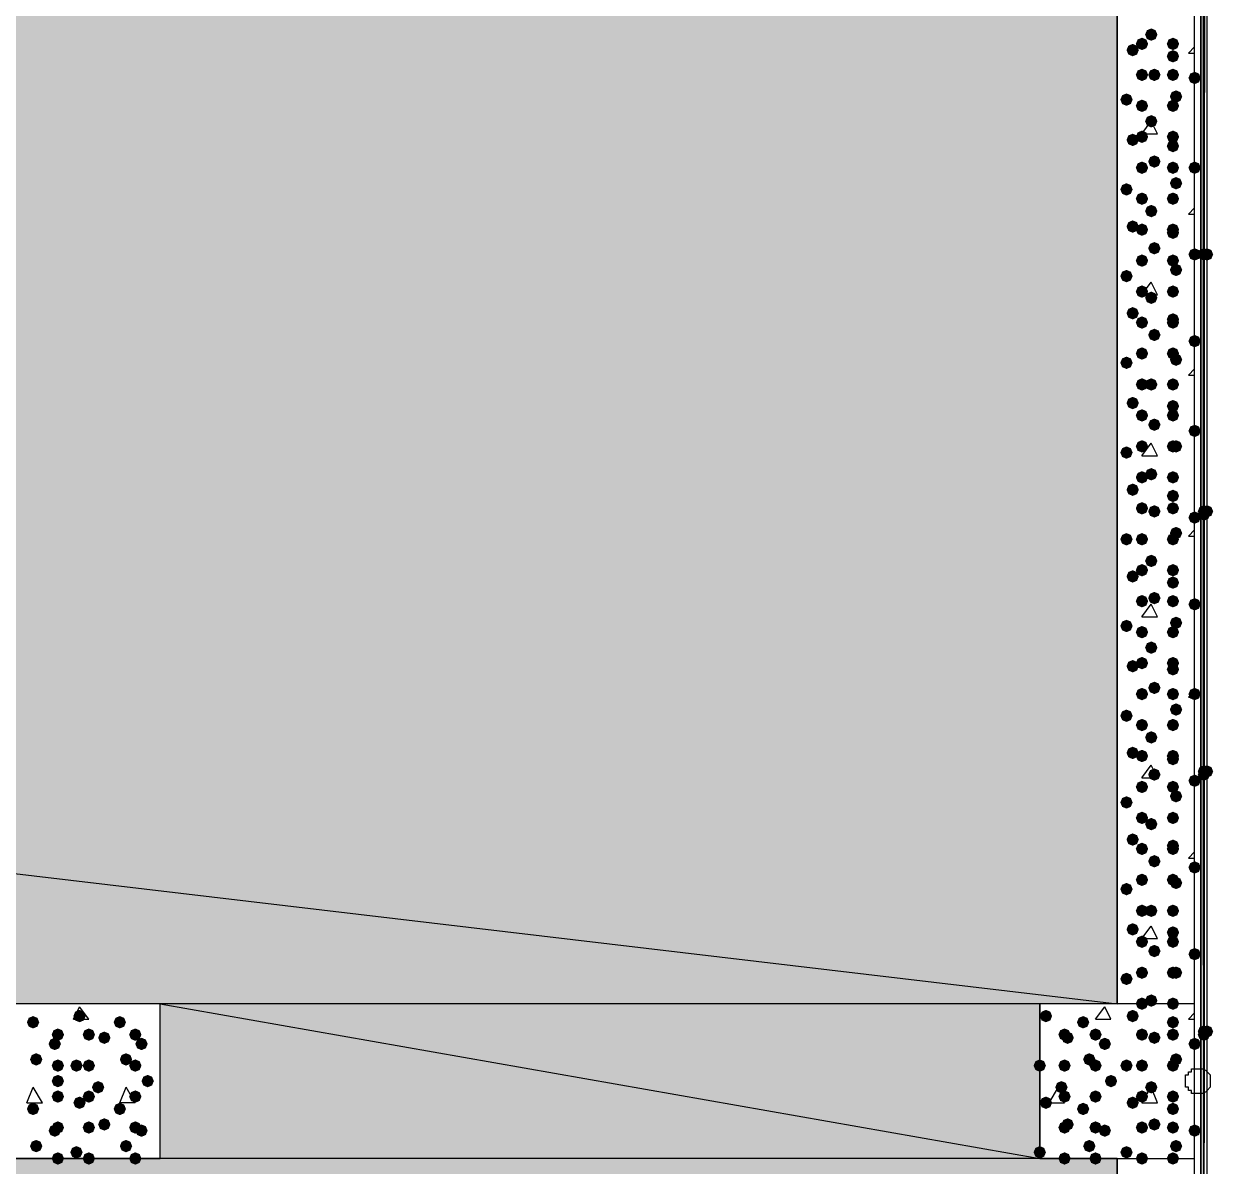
# Model space of a CAD drawing. Header units: millimetres. Extents: x 0 to 420, y 0 to 297.
# Drawn here: x 370.88 to 387.14, y 105.64 to 121.26 of the extents above; entities that cross this region are included whole.
import ezdxf

# ---------------------------------------------------------------- set-up
doc = ezdxf.new("R2010")
doc.units = ezdxf.units.MM
doc.layers.get('0').update_dxf_attribs({"linetype": 'CONTINUOUS'})

msp = doc.modelspace()

# ---------------------------------------------------------------- hatches: boundary and pattern name
at = {"true_color": 0x000007}
h = msp.add_hatch(color=0, dxfattribs=at)
h.paths.add_polyline_path([(387.011333, 228.049667), (386.969, 228.049667), (387.011333, 84.455)], flags=0)
h.paths.add_polyline_path([(386.969, 228.049667), (387.011333, 84.455), (386.969, 84.455)], flags=0)
at = {"true_color": 0x000008}
h = msp.add_hatch(color=0, dxfattribs=at)
h.paths.add_polyline_path([(385.826, 126.915333), (224.409, 126.915333), (385.826, 107.865333)], flags=0)
h.paths.add_polyline_path([(224.409, 126.915333), (385.826, 107.865333), (224.409, 107.865333)], flags=0)
for points in [[(386.376333, 121.115667), (386.351462, 121.055871), (386.291667, 121.031), (386.231871, 121.055871), (386.207, 121.115667), (386.231871, 121.175462), (386.291667, 121.200333), (386.351462, 121.175463)], [(386.122333, 120.904), (386.097462, 120.844204), (386.037667, 120.819333), (385.977871, 120.844204), (385.953, 120.904), (385.977871, 120.963796), (386.037667, 120.988667), (386.097462, 120.963796)], [(386.249333, 120.988667), (386.224462, 120.928871), (386.164667, 120.904), (386.104871, 120.928871), (386.08, 120.988667), (386.104871, 121.048462), (386.164667, 121.073333), (386.224462, 121.048463)], [(386.672667, 120.988667), (386.647796, 120.928871), (386.588, 120.904), (386.528204, 120.928871), (386.503333, 120.988667), (386.528204, 121.048462), (386.588, 121.073333), (386.647796, 121.048463)], [(386.672667, 120.819333), (386.647796, 120.759537), (386.588, 120.734667), (386.528204, 120.759537), (386.503333, 120.819333), (386.528204, 120.879129), (386.588, 120.904), (386.647796, 120.879129)], [(386.249333, 120.565333), (386.224462, 120.505538), (386.164667, 120.480667), (386.104871, 120.505538), (386.08, 120.565333), (386.104871, 120.625129), (386.164667, 120.65), (386.224462, 120.625129)], [(386.418667, 120.565333), (386.393796, 120.505538), (386.334, 120.480667), (386.274204, 120.505538), (386.249333, 120.565333), (386.274204, 120.625129), (386.334, 120.65), (386.393796, 120.625129)], [(386.672667, 120.565333), (386.647796, 120.505538), (386.588, 120.480667), (386.528204, 120.505538), (386.503333, 120.565333), (386.528204, 120.625129), (386.588, 120.65), (386.647796, 120.625129)], [(386.969, 120.523), (386.944129, 120.463204), (386.884333, 120.438333), (386.824537, 120.463204), (386.799667, 120.523), (386.824537, 120.582796), (386.884333, 120.607667), (386.944129, 120.582796)], [(386.037667, 120.226667), (386.012796, 120.166871), (385.953, 120.142), (385.893204, 120.166871), (385.868333, 120.226667), (385.893204, 120.286462), (385.953, 120.311333), (386.012796, 120.286463)], [(386.715, 120.269), (386.690129, 120.209204), (386.630333, 120.184333), (386.570538, 120.209204), (386.545667, 120.269), (386.570537, 120.328796), (386.630333, 120.353667), (386.690129, 120.328796)], [(386.249333, 120.142), (386.224462, 120.082204), (386.164667, 120.057333), (386.104871, 120.082204), (386.08, 120.142), (386.104871, 120.201796), (386.164667, 120.226667), (386.224462, 120.201796)], [(386.672667, 120.142), (386.647796, 120.082204), (386.588, 120.057333), (386.528204, 120.082204), (386.503333, 120.142), (386.528204, 120.201796), (386.588, 120.226667), (386.647796, 120.201796)], [(386.376333, 119.930333), (386.351462, 119.870538), (386.291667, 119.845667), (386.231871, 119.870538), (386.207, 119.930333), (386.231871, 119.990129), (386.291667, 120.015), (386.351462, 119.990129)], [(386.122333, 119.676333), (386.097462, 119.616537), (386.037667, 119.591667), (385.977871, 119.616537), (385.953, 119.676333), (385.977871, 119.736129), (386.037667, 119.761), (386.097462, 119.736129)], [(386.249333, 119.718667), (386.224462, 119.658871), (386.164667, 119.634), (386.104871, 119.658871), (386.08, 119.718667), (386.104871, 119.778462), (386.164667, 119.803333), (386.224462, 119.778463)], [(386.672667, 119.718667), (386.647796, 119.658871), (386.588, 119.634), (386.528204, 119.658871), (386.503333, 119.718667), (386.528204, 119.778462), (386.588, 119.803333), (386.647796, 119.778463)], [(386.672667, 119.591667), (386.647796, 119.531871), (386.588, 119.507), (386.528204, 119.531871), (386.503333, 119.591667), (386.528204, 119.651462), (386.588, 119.676333), (386.647796, 119.651463)], [(386.249333, 119.295333), (386.224462, 119.235538), (386.164667, 119.210667), (386.104871, 119.235538), (386.08, 119.295333), (386.104871, 119.355129), (386.164667, 119.38), (386.224462, 119.355129)], [(386.418667, 119.38), (386.393796, 119.320204), (386.334, 119.295333), (386.274204, 119.320204), (386.249333, 119.38), (386.274204, 119.439796), (386.334, 119.464667), (386.393796, 119.439796)], [(386.672667, 119.295333), (386.647796, 119.235538), (386.588, 119.210667), (386.528204, 119.235538), (386.503333, 119.295333), (386.528204, 119.355129), (386.588, 119.38), (386.647796, 119.355129)], [(386.969, 119.295333), (386.944129, 119.235538), (386.884333, 119.210667), (386.824537, 119.235538), (386.799667, 119.295333), (386.824537, 119.355129), (386.884333, 119.38), (386.944129, 119.355129)], [(386.715, 119.083667), (386.690129, 119.023871), (386.630333, 118.999), (386.570538, 119.023871), (386.545667, 119.083667), (386.570537, 119.143462), (386.630333, 119.168333), (386.690129, 119.143463)], [(386.037667, 118.999), (386.012796, 118.939204), (385.953, 118.914333), (385.893204, 118.939204), (385.868333, 118.999), (385.893204, 119.058796), (385.953, 119.083667), (386.012796, 119.058796)], [(386.249333, 118.872), (386.224462, 118.812204), (386.164667, 118.787333), (386.104871, 118.812204), (386.08, 118.872), (386.104871, 118.931796), (386.164667, 118.956667), (386.224462, 118.931796)], [(386.672667, 118.872), (386.647796, 118.812204), (386.588, 118.787333), (386.528204, 118.812204), (386.503333, 118.872), (386.528204, 118.931796), (386.588, 118.956667), (386.647796, 118.931796)], [(386.376333, 118.702667), (386.351462, 118.642871), (386.291667, 118.618), (386.231871, 118.642871), (386.207, 118.702667), (386.231871, 118.762462), (386.291667, 118.787333), (386.351462, 118.762463)], [(386.122333, 118.491), (386.097462, 118.431204), (386.037667, 118.406333), (385.977871, 118.431204), (385.953, 118.491), (385.977871, 118.550796), (386.037667, 118.575667), (386.097462, 118.550796)], [(386.249333, 118.448667), (386.224462, 118.388871), (386.164667, 118.364), (386.104871, 118.388871), (386.08, 118.448667), (386.104871, 118.508462), (386.164667, 118.533333), (386.224462, 118.508463)], [(386.672667, 118.448667), (386.647796, 118.388871), (386.588, 118.364), (386.528204, 118.388871), (386.503333, 118.448667), (386.528204, 118.508462), (386.588, 118.533333), (386.647796, 118.508463)], [(386.672667, 118.406333), (386.647796, 118.346537), (386.588, 118.321667), (386.528204, 118.346537), (386.503333, 118.406333), (386.528204, 118.466129), (386.588, 118.491), (386.647796, 118.466129)], [(386.418667, 118.194667), (386.393796, 118.134871), (386.334, 118.11), (386.274204, 118.134871), (386.249333, 118.194667), (386.274204, 118.254462), (386.334, 118.279333), (386.393796, 118.254463)], [(386.969, 118.11), (386.944129, 118.050204), (386.884333, 118.025333), (386.824537, 118.050204), (386.799667, 118.11), (386.824537, 118.169796), (386.884333, 118.194667), (386.944129, 118.169796)], [(386.249333, 118.025333), (386.224462, 117.965538), (386.164667, 117.940667), (386.104871, 117.965538), (386.08, 118.025333), (386.104871, 118.085129), (386.164667, 118.11), (386.224462, 118.085129)], [(386.672667, 118.025333), (386.647796, 117.965538), (386.588, 117.940667), (386.528204, 117.965538), (386.503333, 118.025333), (386.528204, 118.085129), (386.588, 118.11), (386.647796, 118.085129)], [(386.037667, 117.813667), (386.012796, 117.753871), (385.953, 117.729), (385.893204, 117.753871), (385.868333, 117.813667), (385.893204, 117.873462), (385.953, 117.898333), (386.012796, 117.873463)], [(386.715, 117.898333), (386.690129, 117.838538), (386.630333, 117.813667), (386.570538, 117.838538), (386.545667, 117.898333), (386.570537, 117.958129), (386.630333, 117.983), (386.690129, 117.958129)], [(386.249333, 117.602), (386.224462, 117.542204), (386.164667, 117.517333), (386.104871, 117.542204), (386.08, 117.602), (386.104871, 117.661796), (386.164667, 117.686667), (386.224462, 117.661796)], [(386.376333, 117.517333), (386.351462, 117.457538), (386.291667, 117.432667), (386.231871, 117.457538), (386.207, 117.517333), (386.231871, 117.577129), (386.291667, 117.602), (386.351462, 117.577129)], [(386.672667, 117.602), (386.647796, 117.542204), (386.588, 117.517333), (386.528204, 117.542204), (386.503333, 117.602), (386.528204, 117.661796), (386.588, 117.686667), (386.647796, 117.661796)], [(386.122333, 117.305667), (386.097462, 117.245871), (386.037667, 117.221), (385.977871, 117.245871), (385.953, 117.305667), (385.977871, 117.365462), (386.037667, 117.390333), (386.097462, 117.365463)], [(386.249333, 117.178667), (386.224462, 117.118871), (386.164667, 117.094), (386.104871, 117.118871), (386.08, 117.178667), (386.104871, 117.238462), (386.164667, 117.263333), (386.224462, 117.238463)], [(386.672667, 117.221), (386.647796, 117.161204), (386.588, 117.136333), (386.528204, 117.161204), (386.503333, 117.221), (386.528204, 117.280796), (386.588, 117.305667), (386.647796, 117.280796)], [(386.672667, 117.178667), (386.647796, 117.118871), (386.588, 117.094), (386.528204, 117.118871), (386.503333, 117.178667), (386.528204, 117.238462), (386.588, 117.263333), (386.647796, 117.238463)], [(386.418667, 117.009333), (386.393796, 116.949537), (386.334, 116.924667), (386.274204, 116.949537), (386.249333, 117.009333), (386.274204, 117.069129), (386.334, 117.094), (386.393796, 117.069129)], [(386.969, 116.924667), (386.944129, 116.864871), (386.884333, 116.84), (386.824537, 116.864871), (386.799667, 116.924667), (386.824537, 116.984462), (386.884333, 117.009333), (386.944129, 116.984463)], [(386.249333, 116.755333), (386.224462, 116.695538), (386.164667, 116.670667), (386.104871, 116.695538), (386.08, 116.755333), (386.104871, 116.815129), (386.164667, 116.84), (386.224462, 116.815129)], [(386.672667, 116.755333), (386.647796, 116.695538), (386.588, 116.670667), (386.528204, 116.695538), (386.503333, 116.755333), (386.528204, 116.815129), (386.588, 116.84), (386.647796, 116.815129)], [(386.715, 116.670667), (386.690129, 116.610871), (386.630333, 116.586), (386.570538, 116.610871), (386.545667, 116.670667), (386.570537, 116.730462), (386.630333, 116.755333), (386.690129, 116.730463)], [(386.037667, 116.628333), (386.012796, 116.568537), (385.953, 116.543667), (385.893204, 116.568537), (385.868333, 116.628333), (385.893204, 116.688129), (385.953, 116.713), (386.012796, 116.688129)], [(386.249333, 116.332), (386.224462, 116.272204), (386.164667, 116.247333), (386.104871, 116.272204), (386.08, 116.332), (386.104871, 116.391796), (386.164667, 116.416667), (386.224462, 116.391796)], [(386.376333, 116.332), (386.351462, 116.272204), (386.291667, 116.247333), (386.231871, 116.272204), (386.207, 116.332), (386.231871, 116.391796), (386.291667, 116.416667), (386.351462, 116.391796)], [(386.672667, 116.332), (386.647796, 116.272204), (386.588, 116.247333), (386.528204, 116.272204), (386.503333, 116.332), (386.528204, 116.391796), (386.588, 116.416667), (386.647796, 116.391796)], [(386.122333, 116.078), (386.097462, 116.018204), (386.037667, 115.993333), (385.977871, 116.018204), (385.953, 116.078), (385.977871, 116.137796), (386.037667, 116.162667), (386.097462, 116.137796)], [(386.672667, 116.035667), (386.647796, 115.975871), (386.588, 115.951), (386.528204, 115.975871), (386.503333, 116.035667), (386.528204, 116.095462), (386.588, 116.120333), (386.647796, 116.095463)], [(386.249333, 115.908667), (386.224462, 115.848871), (386.164667, 115.824), (386.104871, 115.848871), (386.08, 115.908667), (386.104871, 115.968462), (386.164667, 115.993333), (386.224462, 115.968463)], [(386.672667, 115.908667), (386.647796, 115.848871), (386.588, 115.824), (386.528204, 115.848871), (386.503333, 115.908667), (386.528204, 115.968462), (386.588, 115.993333), (386.647796, 115.968463)], [(386.418667, 115.781667), (386.393796, 115.721871), (386.334, 115.697), (386.274204, 115.721871), (386.249333, 115.781667), (386.274204, 115.841462), (386.334, 115.866333), (386.393796, 115.841463)], [(386.969, 115.697), (386.944129, 115.637204), (386.884333, 115.612333), (386.824537, 115.637204), (386.799667, 115.697), (386.824537, 115.756796), (386.884333, 115.781667), (386.944129, 115.756796)], [(386.037667, 115.400667), (386.012796, 115.340871), (385.953, 115.316), (385.893204, 115.340871), (385.868333, 115.400667), (385.893204, 115.460462), (385.953, 115.485333), (386.012796, 115.460463)], [(386.249333, 115.485333), (386.224462, 115.425538), (386.164667, 115.400667), (386.104871, 115.425538), (386.08, 115.485333), (386.104871, 115.545129), (386.164667, 115.57), (386.224462, 115.545129)], [(386.672667, 115.485333), (386.647796, 115.425538), (386.588, 115.400667), (386.528204, 115.425538), (386.503333, 115.485333), (386.528204, 115.545129), (386.588, 115.57), (386.647796, 115.545129)], [(386.715, 115.485333), (386.690129, 115.425538), (386.630333, 115.400667), (386.570538, 115.425538), (386.545667, 115.485333), (386.570537, 115.545129), (386.630333, 115.57), (386.690129, 115.545129)], [(386.249333, 115.062), (386.224462, 115.002204), (386.164667, 114.977333), (386.104871, 115.002204), (386.08, 115.062), (386.104871, 115.121796), (386.164667, 115.146667), (386.224462, 115.121796)], [(386.376333, 115.104333), (386.351462, 115.044537), (386.291667, 115.019667), (386.231871, 115.044537), (386.207, 115.104333), (386.231871, 115.164129), (386.291667, 115.189), (386.351462, 115.164129)], [(386.672667, 115.062), (386.647796, 115.002204), (386.588, 114.977333), (386.528204, 115.002204), (386.503333, 115.062), (386.528204, 115.121796), (386.588, 115.146667), (386.647796, 115.121796)], [(386.122333, 114.892667), (386.097462, 114.832871), (386.037667, 114.808), (385.977871, 114.832871), (385.953, 114.892667), (385.977871, 114.952462), (386.037667, 114.977333), (386.097462, 114.952463)], [(386.672667, 114.808), (386.647796, 114.748204), (386.588, 114.723333), (386.528204, 114.748204), (386.503333, 114.808), (386.528204, 114.867796), (386.588, 114.892667), (386.647796, 114.867796)], [(386.249333, 114.638667), (386.224462, 114.578871), (386.164667, 114.554), (386.104871, 114.578871), (386.08, 114.638667), (386.104871, 114.698462), (386.164667, 114.723333), (386.224462, 114.698463)], [(386.418667, 114.596333), (386.393796, 114.536537), (386.334, 114.511667), (386.274204, 114.536537), (386.249333, 114.596333), (386.274204, 114.656129), (386.334, 114.681), (386.393796, 114.656129)], [(386.672667, 114.638667), (386.647796, 114.578871), (386.588, 114.554), (386.528204, 114.578871), (386.503333, 114.638667), (386.528204, 114.698462), (386.588, 114.723333), (386.647796, 114.698463)], [(386.969, 114.511667), (386.944129, 114.451871), (386.884333, 114.427), (386.824537, 114.451871), (386.799667, 114.511667), (386.824537, 114.571462), (386.884333, 114.596333), (386.944129, 114.571463)], [(386.037667, 114.215333), (386.012796, 114.155538), (385.953, 114.130667), (385.893204, 114.155538), (385.868333, 114.215333), (385.893204, 114.275129), (385.953, 114.3), (386.012796, 114.275129)], [(386.249333, 114.215333), (386.224462, 114.155538), (386.164667, 114.130667), (386.104871, 114.155538), (386.08, 114.215333), (386.104871, 114.275129), (386.164667, 114.3), (386.224462, 114.275129)], [(386.672667, 114.215333), (386.647796, 114.155538), (386.588, 114.130667), (386.528204, 114.155538), (386.503333, 114.215333), (386.528204, 114.275129), (386.588, 114.3), (386.647796, 114.275129)], [(386.715, 114.3), (386.690129, 114.240204), (386.630333, 114.215333), (386.570538, 114.240204), (386.545667, 114.3), (386.570537, 114.359796), (386.630333, 114.384667), (386.690129, 114.359796)], [(386.376333, 113.919), (386.351462, 113.859204), (386.291667, 113.834333), (386.231871, 113.859204), (386.207, 113.919), (386.231871, 113.978796), (386.291667, 114.003667), (386.351462, 113.978796)], [(386.122333, 113.707333), (386.097462, 113.647538), (386.037667, 113.622667), (385.977871, 113.647538), (385.953, 113.707333), (385.977871, 113.767129), (386.037667, 113.792), (386.097462, 113.767129)], [(386.249333, 113.792), (386.224462, 113.732204), (386.164667, 113.707333), (386.104871, 113.732204), (386.08, 113.792), (386.104871, 113.851796), (386.164667, 113.876667), (386.224462, 113.851796)], [(386.672667, 113.792), (386.647796, 113.732204), (386.588, 113.707333), (386.528204, 113.732204), (386.503333, 113.792), (386.528204, 113.851796), (386.588, 113.876667), (386.647796, 113.851796)], [(386.672667, 113.622667), (386.647796, 113.562871), (386.588, 113.538), (386.528204, 113.562871), (386.503333, 113.622667), (386.528204, 113.682462), (386.588, 113.707333), (386.647796, 113.682463)], [(386.418667, 113.411), (386.393796, 113.351204), (386.334, 113.326333), (386.274204, 113.351204), (386.249333, 113.411), (386.274204, 113.470796), (386.334, 113.495667), (386.393796, 113.470796)], [(386.249333, 113.368667), (386.224462, 113.308871), (386.164667, 113.284), (386.104871, 113.308871), (386.08, 113.368667), (386.104871, 113.428462), (386.164667, 113.453333), (386.224462, 113.428463)], [(386.672667, 113.368667), (386.647796, 113.308871), (386.588, 113.284), (386.528204, 113.308871), (386.503333, 113.368667), (386.528204, 113.428462), (386.588, 113.453333), (386.647796, 113.428463)], [(386.969, 113.326333), (386.944129, 113.266537), (386.884333, 113.241667), (386.824537, 113.266537), (386.799667, 113.326333), (386.824537, 113.386129), (386.884333, 113.411), (386.944129, 113.386129)], [(386.715, 113.072333), (386.690129, 113.012538), (386.630333, 112.987667), (386.570538, 113.012538), (386.545667, 113.072333), (386.570537, 113.132129), (386.630333, 113.157), (386.690129, 113.132129)], [(386.037667, 113.03), (386.012796, 112.970204), (385.953, 112.945333), (385.893204, 112.970204), (385.868333, 113.03), (385.893204, 113.089796), (385.953, 113.114667), (386.012796, 113.089796)], [(386.249333, 112.945333), (386.224462, 112.885538), (386.164667, 112.860667), (386.104871, 112.885538), (386.08, 112.945333), (386.104871, 113.005129), (386.164667, 113.03), (386.224462, 113.005129)], [(386.672667, 112.945333), (386.647796, 112.885538), (386.588, 112.860667), (386.528204, 112.885538), (386.503333, 112.945333), (386.528204, 113.005129), (386.588, 113.03), (386.647796, 113.005129)], [(386.376333, 112.733667), (386.351462, 112.673871), (386.291667, 112.649), (386.231871, 112.673871), (386.207, 112.733667), (386.231871, 112.793462), (386.291667, 112.818333), (386.351462, 112.793463)], [(386.122333, 112.479667), (386.097462, 112.419871), (386.037667, 112.395), (385.977871, 112.419871), (385.953, 112.479667), (385.977871, 112.539462), (386.037667, 112.564333), (386.097462, 112.539463)], [(386.249333, 112.522), (386.224462, 112.462204), (386.164667, 112.437333), (386.104871, 112.462204), (386.08, 112.522), (386.104871, 112.581796), (386.164667, 112.606667), (386.224462, 112.581796)], [(386.672667, 112.522), (386.647796, 112.462204), (386.588, 112.437333), (386.528204, 112.462204), (386.503333, 112.522), (386.528204, 112.581796), (386.588, 112.606667), (386.647796, 112.581796)], [(386.672667, 112.437333), (386.647796, 112.377537), (386.588, 112.352667), (386.528204, 112.377537), (386.503333, 112.437333), (386.528204, 112.497129), (386.588, 112.522), (386.647796, 112.497129)], [(386.249333, 112.098667), (386.224462, 112.038871), (386.164667, 112.014), (386.104871, 112.038871), (386.08, 112.098667), (386.104871, 112.158462), (386.164667, 112.183333), (386.224462, 112.158463)], [(386.418667, 112.183333), (386.393796, 112.123538), (386.334, 112.098667), (386.274204, 112.123538), (386.249333, 112.183333), (386.274204, 112.243129), (386.334, 112.268), (386.393796, 112.243129)], [(386.672667, 112.098667), (386.647796, 112.038871), (386.588, 112.014), (386.528204, 112.038871), (386.503333, 112.098667), (386.528204, 112.158462), (386.588, 112.183333), (386.647796, 112.158463)], [(386.969, 112.098667), (386.944129, 112.038871), (386.884333, 112.014), (386.824537, 112.038871), (386.799667, 112.098667), (386.824537, 112.158462), (386.884333, 112.183333), (386.944129, 112.158463)], [(386.037667, 111.802333), (386.012796, 111.742537), (385.953, 111.717667), (385.893204, 111.742537), (385.868333, 111.802333), (385.893204, 111.862129), (385.953, 111.887), (386.012796, 111.862129)], [(386.715, 111.887), (386.690129, 111.827204), (386.630333, 111.802333), (386.570538, 111.827204), (386.545667, 111.887), (386.570537, 111.946796), (386.630333, 111.971667), (386.690129, 111.946796)], [(386.249333, 111.675333), (386.224462, 111.615538), (386.164667, 111.590667), (386.104871, 111.615538), (386.08, 111.675333), (386.104871, 111.735129), (386.164667, 111.76), (386.224462, 111.735129)], [(386.672667, 111.675333), (386.647796, 111.615538), (386.588, 111.590667), (386.528204, 111.615538), (386.503333, 111.675333), (386.528204, 111.735129), (386.588, 111.76), (386.647796, 111.735129)], [(386.376333, 111.506), (386.351462, 111.446204), (386.291667, 111.421333), (386.231871, 111.446204), (386.207, 111.506), (386.231871, 111.565796), (386.291667, 111.590667), (386.351462, 111.565796)], [(386.122333, 111.294333), (386.097462, 111.234537), (386.037667, 111.209667), (385.977871, 111.234537), (385.953, 111.294333), (385.977871, 111.354129), (386.037667, 111.379), (386.097462, 111.354129)], [(386.249333, 111.252), (386.224462, 111.192204), (386.164667, 111.167333), (386.104871, 111.192204), (386.08, 111.252), (386.104871, 111.311796), (386.164667, 111.336667), (386.224462, 111.311796)], [(386.672667, 111.252), (386.647796, 111.192204), (386.588, 111.167333), (386.528204, 111.192204), (386.503333, 111.252), (386.528204, 111.311796), (386.588, 111.336667), (386.647796, 111.311796)], [(386.672667, 111.209667), (386.647796, 111.149871), (386.588, 111.125), (386.528204, 111.149871), (386.503333, 111.209667), (386.528204, 111.269462), (386.588, 111.294333), (386.647796, 111.269463)], [(386.418667, 110.998), (386.393796, 110.938204), (386.334, 110.913333), (386.274204, 110.938204), (386.249333, 110.998), (386.274204, 111.057796), (386.334, 111.082667), (386.393796, 111.057796)], [(386.249333, 110.828667), (386.224462, 110.768871), (386.164667, 110.744), (386.104871, 110.768871), (386.08, 110.828667), (386.104871, 110.888462), (386.164667, 110.913333), (386.224462, 110.888463)], [(386.672667, 110.828667), (386.647796, 110.768871), (386.588, 110.744), (386.528204, 110.768871), (386.503333, 110.828667), (386.528204, 110.888462), (386.588, 110.913333), (386.647796, 110.888463)], [(386.969, 110.913333), (386.944129, 110.853537), (386.884333, 110.828667), (386.824537, 110.853537), (386.799667, 110.913333), (386.824537, 110.973129), (386.884333, 110.998), (386.944129, 110.973129)], [(386.715, 110.701667), (386.690129, 110.641871), (386.630333, 110.617), (386.570538, 110.641871), (386.545667, 110.701667), (386.570537, 110.761462), (386.630333, 110.786333), (386.690129, 110.761463)], [(386.037667, 110.617), (386.012796, 110.557204), (385.953, 110.532333), (385.893204, 110.557204), (385.868333, 110.617), (385.893204, 110.676796), (385.953, 110.701667), (386.012796, 110.676796)], [(386.249333, 110.405333), (386.224462, 110.345538), (386.164667, 110.320667), (386.104871, 110.345538), (386.08, 110.405333), (386.104871, 110.465129), (386.164667, 110.49), (386.224462, 110.465129)], [(386.376333, 110.320667), (386.351462, 110.260871), (386.291667, 110.236), (386.231871, 110.260871), (386.207, 110.320667), (386.231871, 110.380462), (386.291667, 110.405333), (386.351462, 110.380463)], [(386.672667, 110.405333), (386.647796, 110.345538), (386.588, 110.320667), (386.528204, 110.345538), (386.503333, 110.405333), (386.528204, 110.465129), (386.588, 110.49), (386.647796, 110.465129)], [(386.122333, 110.109), (386.097462, 110.049204), (386.037667, 110.024333), (385.977871, 110.049204), (385.953, 110.109), (385.977871, 110.168796), (386.037667, 110.193667), (386.097462, 110.168796)], [(386.249333, 109.982), (386.224462, 109.922204), (386.164667, 109.897333), (386.104871, 109.922204), (386.08, 109.982), (386.104871, 110.041796), (386.164667, 110.066667), (386.224462, 110.041796)], [(386.672667, 110.024333), (386.647796, 109.964537), (386.588, 109.939667), (386.528204, 109.964537), (386.503333, 110.024333), (386.528204, 110.084129), (386.588, 110.109), (386.647796, 110.084129)], [(386.672667, 109.982), (386.647796, 109.922204), (386.588, 109.897333), (386.528204, 109.922204), (386.503333, 109.982), (386.528204, 110.041796), (386.588, 110.066667), (386.647796, 110.041796)], [(386.418667, 109.812667), (386.393796, 109.752871), (386.334, 109.728), (386.274204, 109.752871), (386.249333, 109.812667), (386.274204, 109.872462), (386.334, 109.897333), (386.393796, 109.872463)], [(386.969, 109.728), (386.944129, 109.668204), (386.884333, 109.643333), (386.824537, 109.668204), (386.799667, 109.728), (386.824537, 109.787796), (386.884333, 109.812667), (386.944129, 109.787796)], [(386.249333, 109.558667), (386.224462, 109.498871), (386.164667, 109.474), (386.104871, 109.498871), (386.08, 109.558667), (386.104871, 109.618462), (386.164667, 109.643333), (386.224462, 109.618463)], [(386.672667, 109.558667), (386.647796, 109.498871), (386.588, 109.474), (386.528204, 109.498871), (386.503333, 109.558667), (386.528204, 109.618462), (386.588, 109.643333), (386.647796, 109.618463)], [(386.715, 109.516333), (386.690129, 109.456537), (386.630333, 109.431667), (386.570538, 109.456537), (386.545667, 109.516333), (386.570537, 109.576129), (386.630333, 109.601), (386.690129, 109.576129)], [(386.037667, 109.431667), (386.012796, 109.371871), (385.953, 109.347), (385.893204, 109.371871), (385.868333, 109.431667), (385.893204, 109.491462), (385.953, 109.516333), (386.012796, 109.491463)], [(386.249333, 109.135333), (386.224462, 109.075538), (386.164667, 109.050667), (386.104871, 109.075538), (386.08, 109.135333), (386.104871, 109.195129), (386.164667, 109.22), (386.224462, 109.195129)], [(386.376333, 109.135333), (386.351462, 109.075538), (386.291667, 109.050667), (386.231871, 109.075538), (386.207, 109.135333), (386.231871, 109.195129), (386.291667, 109.22), (386.351462, 109.195129)], [(386.672667, 109.135333), (386.647796, 109.075538), (386.588, 109.050667), (386.528204, 109.075538), (386.503333, 109.135333), (386.528204, 109.195129), (386.588, 109.22), (386.647796, 109.195129)], [(386.122333, 108.881333), (386.097462, 108.821537), (386.037667, 108.796667), (385.977871, 108.821537), (385.953, 108.881333), (385.977871, 108.941129), (386.037667, 108.966), (386.097462, 108.941129)], [(386.672667, 108.839), (386.647796, 108.779204), (386.588, 108.754333), (386.528204, 108.779204), (386.503333, 108.839), (386.528204, 108.898796), (386.588, 108.923667), (386.647796, 108.898796)], [(386.249333, 108.712), (386.224462, 108.652204), (386.164667, 108.627333), (386.104871, 108.652204), (386.08, 108.712), (386.104871, 108.771796), (386.164667, 108.796667), (386.224462, 108.771796)], [(386.672667, 108.712), (386.647796, 108.652204), (386.588, 108.627333), (386.528204, 108.652204), (386.503333, 108.712), (386.528204, 108.771796), (386.588, 108.796667), (386.647796, 108.771796)], [(386.418667, 108.585), (386.393796, 108.525204), (386.334, 108.500333), (386.274204, 108.525204), (386.249333, 108.585), (386.274204, 108.644796), (386.334, 108.669667), (386.393796, 108.644796)], [(386.969, 108.542667), (386.944129, 108.482871), (386.884333, 108.458), (386.824537, 108.482871), (386.799667, 108.542667), (386.824537, 108.602462), (386.884333, 108.627333), (386.944129, 108.602463)], [(386.037667, 108.204), (386.012796, 108.144204), (385.953, 108.119333), (385.893204, 108.144204), (385.868333, 108.204), (385.893204, 108.263796), (385.953, 108.288667), (386.012796, 108.263796)], [(386.249333, 108.288667), (386.224462, 108.228871), (386.164667, 108.204), (386.104871, 108.228871), (386.08, 108.288667), (386.104871, 108.348462), (386.164667, 108.373333), (386.224462, 108.348463)], [(386.672667, 108.288667), (386.647796, 108.228871), (386.588, 108.204), (386.528204, 108.228871), (386.503333, 108.288667), (386.528204, 108.348462), (386.588, 108.373333), (386.647796, 108.348463)], [(386.715, 108.288667), (386.690129, 108.228871), (386.630333, 108.204), (386.570538, 108.228871), (386.545667, 108.288667), (386.570537, 108.348462), (386.630333, 108.373333), (386.690129, 108.348463)], [(386.249333, 107.865333), (386.224462, 107.805538), (386.164667, 107.780667), (386.104871, 107.805538), (386.08, 107.865333), (386.104871, 107.925129), (386.164667, 107.95), (386.224462, 107.925129)], [(386.376333, 107.907667), (386.351462, 107.847871), (386.291667, 107.823), (386.231871, 107.847871), (386.207, 107.907667), (386.231871, 107.967462), (386.291667, 107.992333), (386.351462, 107.967463)], [(386.672667, 107.865333), (386.647796, 107.805538), (386.588, 107.780667), (386.528204, 107.805538), (386.503333, 107.865333), (386.528204, 107.925129), (386.588, 107.95), (386.647796, 107.925129)]]:
    msp.add_hatch(color=0, dxfattribs=at).paths.add_polyline_path(points, flags=0)
at = {"true_color": 0x0000fe}
for points in [[(387.096, 118.11), (387.071129, 118.050204), (387.011333, 118.025333), (386.951537, 118.050204), (386.926667, 118.11), (386.951537, 118.169796), (387.011333, 118.194667), (387.071129, 118.169796)], [(387.096, 118.11), (387.071129, 118.050204), (387.011333, 118.025333), (386.951537, 118.050204), (386.926667, 118.11), (386.951537, 118.169796), (387.011333, 118.194667), (387.071129, 118.169796)], [(387.096, 118.11), (387.071129, 118.050204), (387.011333, 118.025333), (386.951537, 118.050204), (386.926667, 118.11), (386.951537, 118.169796), (387.011333, 118.194667), (387.071129, 118.169796)], [(387.138333, 118.11), (387.113462, 118.050204), (387.053667, 118.025333), (386.993871, 118.050204), (386.969, 118.11), (386.993871, 118.169796), (387.053667, 118.194667), (387.113462, 118.169796)], [(387.096, 114.596333), (387.071129, 114.536537), (387.011333, 114.511667), (386.951537, 114.536537), (386.926667, 114.596333), (386.951537, 114.656129), (387.011333, 114.681), (387.071129, 114.656129)], [(387.096, 114.554), (387.071129, 114.494204), (387.011333, 114.469333), (386.951537, 114.494204), (386.926667, 114.554), (386.951537, 114.613796), (387.011333, 114.638667), (387.071129, 114.613796)], [(387.096, 114.554), (387.071129, 114.494204), (387.011333, 114.469333), (386.951537, 114.494204), (386.926667, 114.554), (386.951537, 114.613796), (387.011333, 114.638667), (387.071129, 114.613796)], [(387.138333, 114.596333), (387.113462, 114.536537), (387.053667, 114.511667), (386.993871, 114.536537), (386.969, 114.596333), (386.993871, 114.656129), (387.053667, 114.681), (387.113462, 114.656129)], [(387.096, 111.040333), (387.071129, 110.980538), (387.011333, 110.955667), (386.951537, 110.980538), (386.926667, 111.040333), (386.951537, 111.100129), (387.011333, 111.125), (387.071129, 111.100129)], [(387.096, 111.040333), (387.071129, 110.980538), (387.011333, 110.955667), (386.951537, 110.980538), (386.926667, 111.040333), (386.951537, 111.100129), (387.011333, 111.125), (387.071129, 111.100129)], [(387.096, 110.998), (387.071129, 110.938204), (387.011333, 110.913333), (386.951537, 110.938204), (386.926667, 110.998), (386.951537, 111.057796), (387.011333, 111.082667), (387.071129, 111.057796)], [(387.138333, 111.040333), (387.113462, 110.980538), (387.053667, 110.955667), (386.993871, 110.980538), (386.969, 111.040333), (386.993871, 111.100129), (387.053667, 111.125), (387.113462, 111.100129)], [(387.096, 107.484333), (387.071129, 107.424537), (387.011333, 107.399667), (386.951537, 107.424537), (386.926667, 107.484333), (386.951537, 107.544129), (387.011333, 107.569), (387.071129, 107.544129)], [(387.096, 107.484333), (387.071129, 107.424537), (387.011333, 107.399667), (386.951537, 107.424537), (386.926667, 107.484333), (386.951537, 107.544129), (387.011333, 107.569), (387.071129, 107.544129)], [(387.096, 107.442), (387.071129, 107.382204), (387.011333, 107.357333), (386.951537, 107.382204), (386.926667, 107.442), (386.951537, 107.501796), (387.011333, 107.526667), (387.071129, 107.501796)], [(387.138333, 107.484333), (387.113462, 107.424537), (387.053667, 107.399667), (386.993871, 107.424537), (386.969, 107.484333), (386.993871, 107.544129), (387.053667, 107.569), (387.113462, 107.544129)]]:
    msp.add_hatch(color=0, dxfattribs=at).paths.add_polyline_path(points, flags=0)
at = {"true_color": 0x000007}
for points in [[(371.729, 107.696), (371.704129, 107.636204), (371.644333, 107.611333), (371.584538, 107.636204), (371.559667, 107.696), (371.584537, 107.755796), (371.644333, 107.780667), (371.704129, 107.755796)], [(384.937, 107.696), (384.912129, 107.636204), (384.852333, 107.611333), (384.792537, 107.636204), (384.767667, 107.696), (384.792537, 107.755796), (384.852333, 107.780667), (384.912129, 107.755796)], [(386.122333, 107.696), (386.097462, 107.636204), (386.037667, 107.611333), (385.977871, 107.636204), (385.953, 107.696), (385.977871, 107.755796), (386.037667, 107.780667), (386.097462, 107.755796)], [(371.094, 107.611333), (371.069129, 107.551537), (371.009333, 107.526667), (370.949537, 107.551537), (370.924667, 107.611333), (370.949537, 107.671129), (371.009333, 107.696), (371.069129, 107.671129)], [(372.279333, 107.611333), (372.254462, 107.551537), (372.194667, 107.526667), (372.134871, 107.551537), (372.11, 107.611333), (372.134871, 107.671129), (372.194667, 107.696), (372.254462, 107.671129)], [(385.445, 107.611333), (385.420129, 107.551537), (385.360333, 107.526667), (385.300538, 107.551537), (385.275667, 107.611333), (385.300537, 107.671129), (385.360333, 107.696), (385.420129, 107.671129)], [(386.672667, 107.611333), (386.647796, 107.551537), (386.588, 107.526667), (386.528204, 107.551537), (386.503333, 107.611333), (386.528204, 107.671129), (386.588, 107.696), (386.647796, 107.671129)], [(371.432667, 107.442), (371.407796, 107.382204), (371.348, 107.357333), (371.288204, 107.382204), (371.263333, 107.442), (371.288204, 107.501796), (371.348, 107.526667), (371.407796, 107.501796)], [(371.856, 107.442), (371.831129, 107.382204), (371.771333, 107.357333), (371.711537, 107.382204), (371.686667, 107.442), (371.711537, 107.501796), (371.771333, 107.526667), (371.831129, 107.501796)], [(372.067667, 107.399667), (372.042796, 107.339871), (371.983, 107.315), (371.923204, 107.339871), (371.898333, 107.399667), (371.923204, 107.459462), (371.983, 107.484333), (372.042796, 107.459463)], [(372.491, 107.442), (372.466129, 107.382204), (372.406333, 107.357333), (372.346537, 107.382204), (372.321667, 107.442), (372.346537, 107.501796), (372.406333, 107.526667), (372.466129, 107.501796)], [(385.191, 107.442), (385.166129, 107.382204), (385.106333, 107.357333), (385.046538, 107.382204), (385.021667, 107.442), (385.046537, 107.501796), (385.106333, 107.526667), (385.166129, 107.501796)], [(385.233333, 107.399667), (385.208463, 107.339871), (385.148667, 107.315), (385.088871, 107.339871), (385.064, 107.399667), (385.088871, 107.459462), (385.148667, 107.484333), (385.208462, 107.459463)], [(385.614333, 107.442), (385.589462, 107.382204), (385.529667, 107.357333), (385.469871, 107.382204), (385.445, 107.442), (385.469871, 107.501796), (385.529667, 107.526667), (385.589462, 107.501796)], [(386.249333, 107.442), (386.224462, 107.382204), (386.164667, 107.357333), (386.104871, 107.382204), (386.08, 107.442), (386.104871, 107.501796), (386.164667, 107.526667), (386.224462, 107.501796)], [(386.418667, 107.399667), (386.393796, 107.339871), (386.334, 107.315), (386.274204, 107.339871), (386.249333, 107.399667), (386.274204, 107.459462), (386.334, 107.484333), (386.393796, 107.459463)], [(386.672667, 107.442), (386.647796, 107.382204), (386.588, 107.357333), (386.528204, 107.382204), (386.503333, 107.442), (386.528204, 107.501796), (386.588, 107.526667), (386.647796, 107.501796)], [(371.390333, 107.315), (371.365463, 107.255204), (371.305667, 107.230333), (371.245871, 107.255204), (371.221, 107.315), (371.245871, 107.374796), (371.305667, 107.399667), (371.365462, 107.374796)], [(372.575667, 107.315), (372.550796, 107.255204), (372.491, 107.230333), (372.431204, 107.255204), (372.406333, 107.315), (372.431204, 107.374796), (372.491, 107.399667), (372.550796, 107.374796)], [(385.741333, 107.315), (385.716462, 107.255204), (385.656667, 107.230333), (385.596871, 107.255204), (385.572, 107.315), (385.596871, 107.374796), (385.656667, 107.399667), (385.716462, 107.374796)], [(386.969, 107.315), (386.944129, 107.255204), (386.884333, 107.230333), (386.824537, 107.255204), (386.799667, 107.315), (386.824537, 107.374796), (386.884333, 107.399667), (386.944129, 107.374796)], [(371.136333, 107.103333), (371.111462, 107.043538), (371.051667, 107.018667), (370.991871, 107.043538), (370.967, 107.103333), (370.991871, 107.163129), (371.051667, 107.188), (371.111462, 107.163129)], [(372.364, 107.103333), (372.339129, 107.043538), (372.279333, 107.018667), (372.219538, 107.043538), (372.194667, 107.103333), (372.219537, 107.163129), (372.279333, 107.188), (372.339129, 107.163129)], [(385.529667, 107.103333), (385.504796, 107.043538), (385.445, 107.018667), (385.385204, 107.043538), (385.360333, 107.103333), (385.385204, 107.163129), (385.445, 107.188), (385.504796, 107.163129)], [(386.715, 107.103333), (386.690129, 107.043538), (386.630333, 107.018667), (386.570538, 107.043538), (386.545667, 107.103333), (386.570537, 107.163129), (386.630333, 107.188), (386.690129, 107.163129)], [(371.432667, 107.018667), (371.407796, 106.958871), (371.348, 106.934), (371.288204, 106.958871), (371.263333, 107.018667), (371.288204, 107.078462), (371.348, 107.103333), (371.407796, 107.078463)], [(371.686667, 107.018667), (371.661796, 106.958871), (371.602, 106.934), (371.542204, 106.958871), (371.517333, 107.018667), (371.542204, 107.078462), (371.602, 107.103333), (371.661796, 107.078463)], [(371.856, 107.018667), (371.831129, 106.958871), (371.771333, 106.934), (371.711537, 106.958871), (371.686667, 107.018667), (371.711537, 107.078462), (371.771333, 107.103333), (371.831129, 107.078463)], [(372.491, 107.018667), (372.466129, 106.958871), (372.406333, 106.934), (372.346537, 106.958871), (372.321667, 107.018667), (372.346537, 107.078462), (372.406333, 107.103333), (372.466129, 107.078463)], [(384.852333, 107.018667), (384.827462, 106.958871), (384.767667, 106.934), (384.707871, 106.958871), (384.683, 107.018667), (384.707871, 107.078462), (384.767667, 107.103333), (384.827462, 107.078463)], [(385.191, 107.018667), (385.166129, 106.958871), (385.106333, 106.934), (385.046538, 106.958871), (385.021667, 107.018667), (385.046537, 107.078462), (385.106333, 107.103333), (385.166129, 107.078463)], [(385.614333, 107.018667), (385.589462, 106.958871), (385.529667, 106.934), (385.469871, 106.958871), (385.445, 107.018667), (385.469871, 107.078462), (385.529667, 107.103333), (385.589462, 107.078463)], [(386.037667, 107.018667), (386.012796, 106.958871), (385.953, 106.934), (385.893204, 106.958871), (385.868333, 107.018667), (385.893204, 107.078462), (385.953, 107.103333), (386.012796, 107.078463)], [(386.249333, 107.018667), (386.224462, 106.958871), (386.164667, 106.934), (386.104871, 106.958871), (386.08, 107.018667), (386.104871, 107.078462), (386.164667, 107.103333), (386.224462, 107.078463)], [(386.672667, 107.018667), (386.647796, 106.958871), (386.588, 106.934), (386.528204, 106.958871), (386.503333, 107.018667), (386.528204, 107.078462), (386.588, 107.103333), (386.647796, 107.078463)], [(371.432667, 106.807), (371.407796, 106.747204), (371.348, 106.722333), (371.288204, 106.747204), (371.263333, 106.807), (371.288204, 106.866796), (371.348, 106.891667), (371.407796, 106.866796)], [(371.983, 106.722333), (371.958129, 106.662537), (371.898333, 106.637667), (371.838538, 106.662537), (371.813667, 106.722333), (371.838537, 106.782129), (371.898333, 106.807), (371.958129, 106.782129)], [(372.660333, 106.807), (372.635463, 106.747204), (372.575667, 106.722333), (372.515871, 106.747204), (372.491, 106.807), (372.515871, 106.866796), (372.575667, 106.891667), (372.635462, 106.866796)], [(385.148667, 106.722333), (385.123796, 106.662537), (385.064, 106.637667), (385.004204, 106.662537), (384.979333, 106.722333), (385.004204, 106.782129), (385.064, 106.807), (385.123796, 106.782129)], [(385.826, 106.807), (385.801129, 106.747204), (385.741333, 106.722333), (385.681537, 106.747204), (385.656667, 106.807), (385.681537, 106.866796), (385.741333, 106.891667), (385.801129, 106.866796)], [(386.376333, 106.722333), (386.351462, 106.662537), (386.291667, 106.637667), (386.231871, 106.662537), (386.207, 106.722333), (386.231871, 106.782129), (386.291667, 106.807), (386.351462, 106.782129)], [(371.432667, 106.595333), (371.407796, 106.535538), (371.348, 106.510667), (371.288204, 106.535538), (371.263333, 106.595333), (371.288204, 106.655129), (371.348, 106.68), (371.407796, 106.655129)], [(371.856, 106.595333), (371.831129, 106.535538), (371.771333, 106.510667), (371.711537, 106.535538), (371.686667, 106.595333), (371.711537, 106.655129), (371.771333, 106.68), (371.831129, 106.655129)], [(372.491, 106.595333), (372.466129, 106.535538), (372.406333, 106.510667), (372.346537, 106.535538), (372.321667, 106.595333), (372.346537, 106.655129), (372.406333, 106.68), (372.466129, 106.655129)], [(385.191, 106.595333), (385.166129, 106.535538), (385.106333, 106.510667), (385.046538, 106.535538), (385.021667, 106.595333), (385.046537, 106.655129), (385.106333, 106.68), (385.166129, 106.655129)], [(385.614333, 106.595333), (385.589462, 106.535538), (385.529667, 106.510667), (385.469871, 106.535538), (385.445, 106.595333), (385.469871, 106.655129), (385.529667, 106.68), (385.589462, 106.655129)], [(386.249333, 106.595333), (386.224462, 106.535538), (386.164667, 106.510667), (386.104871, 106.535538), (386.08, 106.595333), (386.104871, 106.655129), (386.164667, 106.68), (386.224462, 106.655129)], [(386.672667, 106.595333), (386.647796, 106.535538), (386.588, 106.510667), (386.528204, 106.535538), (386.503333, 106.595333), (386.528204, 106.655129), (386.588, 106.68), (386.647796, 106.655129)], [(371.094, 106.426), (371.069129, 106.366204), (371.009333, 106.341333), (370.949537, 106.366204), (370.924667, 106.426), (370.949537, 106.485796), (371.009333, 106.510667), (371.069129, 106.485796)], [(371.729, 106.510667), (371.704129, 106.450871), (371.644333, 106.426), (371.584538, 106.450871), (371.559667, 106.510667), (371.584537, 106.570462), (371.644333, 106.595333), (371.704129, 106.570463)], [(372.279333, 106.426), (372.254462, 106.366204), (372.194667, 106.341333), (372.134871, 106.366204), (372.11, 106.426), (372.134871, 106.485796), (372.194667, 106.510667), (372.254462, 106.485796)], [(384.937, 106.510667), (384.912129, 106.450871), (384.852333, 106.426), (384.792537, 106.450871), (384.767667, 106.510667), (384.792537, 106.570462), (384.852333, 106.595333), (384.912129, 106.570463)], [(385.445, 106.426), (385.420129, 106.366204), (385.360333, 106.341333), (385.300538, 106.366204), (385.275667, 106.426), (385.300537, 106.485796), (385.360333, 106.510667), (385.420129, 106.485796)], [(386.122333, 106.510667), (386.097462, 106.450871), (386.037667, 106.426), (385.977871, 106.450871), (385.953, 106.510667), (385.977871, 106.570462), (386.037667, 106.595333), (386.097462, 106.570463)], [(386.672667, 106.426), (386.647796, 106.366204), (386.588, 106.341333), (386.528204, 106.366204), (386.503333, 106.426), (386.528204, 106.485796), (386.588, 106.510667), (386.647796, 106.485796)], [(371.390333, 106.129667), (371.365463, 106.069871), (371.305667, 106.045), (371.245871, 106.069871), (371.221, 106.129667), (371.245871, 106.189462), (371.305667, 106.214333), (371.365462, 106.189463)], [(371.432667, 106.172), (371.407796, 106.112204), (371.348, 106.087333), (371.288204, 106.112204), (371.263333, 106.172), (371.288204, 106.231796), (371.348, 106.256667), (371.407796, 106.231796)], [(371.856, 106.172), (371.831129, 106.112204), (371.771333, 106.087333), (371.711537, 106.112204), (371.686667, 106.172), (371.711537, 106.231796), (371.771333, 106.256667), (371.831129, 106.231796)], [(372.067667, 106.214333), (372.042796, 106.154537), (371.983, 106.129667), (371.923204, 106.154537), (371.898333, 106.214333), (371.923204, 106.274129), (371.983, 106.299), (372.042796, 106.274129)], [(372.491, 106.172), (372.466129, 106.112204), (372.406333, 106.087333), (372.346537, 106.112204), (372.321667, 106.172), (372.346537, 106.231796), (372.406333, 106.256667), (372.466129, 106.231796)], [(372.575667, 106.129667), (372.550796, 106.069871), (372.491, 106.045), (372.431204, 106.069871), (372.406333, 106.129667), (372.431204, 106.189462), (372.491, 106.214333), (372.550796, 106.189463)], [(385.191, 106.172), (385.166129, 106.112204), (385.106333, 106.087333), (385.046538, 106.112204), (385.021667, 106.172), (385.046537, 106.231796), (385.106333, 106.256667), (385.166129, 106.231796)], [(385.233333, 106.214333), (385.208463, 106.154537), (385.148667, 106.129667), (385.088871, 106.154537), (385.064, 106.214333), (385.088871, 106.274129), (385.148667, 106.299), (385.208462, 106.274129)], [(385.614333, 106.172), (385.589462, 106.112204), (385.529667, 106.087333), (385.469871, 106.112204), (385.445, 106.172), (385.469871, 106.231796), (385.529667, 106.256667), (385.589462, 106.231796)], [(385.741333, 106.129667), (385.716462, 106.069871), (385.656667, 106.045), (385.596871, 106.069871), (385.572, 106.129667), (385.596871, 106.189462), (385.656667, 106.214333), (385.716462, 106.189463)], [(386.249333, 106.172), (386.224462, 106.112204), (386.164667, 106.087333), (386.104871, 106.112204), (386.08, 106.172), (386.104871, 106.231796), (386.164667, 106.256667), (386.224462, 106.231796)], [(386.418667, 106.214333), (386.393796, 106.154537), (386.334, 106.129667), (386.274204, 106.154537), (386.249333, 106.214333), (386.274204, 106.274129), (386.334, 106.299), (386.393796, 106.274129)], [(386.672667, 106.172), (386.647796, 106.112204), (386.588, 106.087333), (386.528204, 106.112204), (386.503333, 106.172), (386.528204, 106.231796), (386.588, 106.256667), (386.647796, 106.231796)], [(386.969, 106.129667), (386.944129, 106.069871), (386.884333, 106.045), (386.824537, 106.069871), (386.799667, 106.129667), (386.824537, 106.189462), (386.884333, 106.214333), (386.944129, 106.189463)], [(371.136333, 105.918), (371.111462, 105.858204), (371.051667, 105.833333), (370.991871, 105.858204), (370.967, 105.918), (370.991871, 105.977796), (371.051667, 106.002667), (371.111462, 105.977796)], [(372.364, 105.918), (372.339129, 105.858204), (372.279333, 105.833333), (372.219538, 105.858204), (372.194667, 105.918), (372.219537, 105.977796), (372.279333, 106.002667), (372.339129, 105.977796)], [(385.529667, 105.918), (385.504796, 105.858204), (385.445, 105.833333), (385.385204, 105.858204), (385.360333, 105.918), (385.385204, 105.977796), (385.445, 106.002667), (385.504796, 105.977796)], [(386.715, 105.918), (386.690129, 105.858204), (386.630333, 105.833333), (386.570538, 105.858204), (386.545667, 105.918), (386.570537, 105.977796), (386.630333, 106.002667), (386.690129, 105.977796)], [(371.432667, 105.748667), (371.407796, 105.688871), (371.348, 105.664), (371.288204, 105.688871), (371.263333, 105.748667), (371.288204, 105.808462), (371.348, 105.833333), (371.407796, 105.808463)], [(371.686667, 105.833333), (371.661796, 105.773538), (371.602, 105.748667), (371.542204, 105.773538), (371.517333, 105.833333), (371.542204, 105.893129), (371.602, 105.918), (371.661796, 105.893129)], [(371.856, 105.748667), (371.831129, 105.688871), (371.771333, 105.664), (371.711537, 105.688871), (371.686667, 105.748667), (371.711537, 105.808462), (371.771333, 105.833333), (371.831129, 105.808463)], [(372.491, 105.748667), (372.466129, 105.688871), (372.406333, 105.664), (372.346537, 105.688871), (372.321667, 105.748667), (372.346537, 105.808462), (372.406333, 105.833333), (372.466129, 105.808463)], [(384.852333, 105.833333), (384.827462, 105.773538), (384.767667, 105.748667), (384.707871, 105.773538), (384.683, 105.833333), (384.707871, 105.893129), (384.767667, 105.918), (384.827462, 105.893129)], [(385.191, 105.748667), (385.166129, 105.688871), (385.106333, 105.664), (385.046538, 105.688871), (385.021667, 105.748667), (385.046537, 105.808462), (385.106333, 105.833333), (385.166129, 105.808463)], [(385.614333, 105.748667), (385.589462, 105.688871), (385.529667, 105.664), (385.469871, 105.688871), (385.445, 105.748667), (385.469871, 105.808462), (385.529667, 105.833333), (385.589462, 105.808463)], [(386.037667, 105.833333), (386.012796, 105.773538), (385.953, 105.748667), (385.893204, 105.773538), (385.868333, 105.833333), (385.893204, 105.893129), (385.953, 105.918), (386.012796, 105.893129)], [(386.249333, 105.748667), (386.224462, 105.688871), (386.164667, 105.664), (386.104871, 105.688871), (386.08, 105.748667), (386.104871, 105.808462), (386.164667, 105.833333), (386.224462, 105.808463)], [(386.672667, 105.748667), (386.647796, 105.688871), (386.588, 105.664), (386.528204, 105.688871), (386.503333, 105.748667), (386.528204, 105.808462), (386.588, 105.833333), (386.647796, 105.808463)]]:
    msp.add_hatch(color=0, dxfattribs=at).paths.add_polyline_path(points, flags=0)
at = {"true_color": 0x000008}
h = msp.add_hatch(color=0, dxfattribs=at)
h.paths.add_polyline_path([(384.767667, 107.865333), (372.745, 107.865333), (384.767667, 105.748667)], flags=0)
h.paths.add_polyline_path([(372.745, 107.865333), (384.767667, 105.748667), (372.745, 105.748667)], flags=0)
h = msp.add_hatch(color=0, dxfattribs=at)
h.paths.add_polyline_path([(385.826, 105.748667), (39.708667, 105.748667), (385.826, 86.656333)], flags=0)
h.paths.add_polyline_path([(39.708667, 105.748667), (385.826, 86.656333), (39.708667, 86.656333)], flags=0)

# ---------------------------------------------------------------- linework, layer by layer
at = {"color": 0, "true_color": 0x000007}
for points in [[(387.053667, 84.412667), (387.053667, 228.092), (387.011333, 228.092)], [(386.969, 228.049667), (386.969, 84.455)], [(387.011333, 228.049667), (387.011333, 84.412667)], [(387.011333, 228.049667), (387.011333, 84.455), (387.011333, 84.412667)], [(385.826, 126.915333), (385.826, 107.865333)], [(386.884333, 107.865333), (386.884333, 126.915333)], [(371.559667, 107.653667), (371.644333, 107.823)], [(371.771333, 107.653667), (371.644333, 107.823)], [(385.529667, 107.653667), (385.656667, 107.823)], [(385.741333, 107.653667), (385.656667, 107.823)], [(371.559667, 107.653667), (371.771333, 107.653667)], [(385.529667, 107.653667), (385.741333, 107.653667)], [(386.799667, 107.653667), (386.884333, 107.738333)], [(386.799667, 107.653667), (386.884333, 107.653667)], [(370.924667, 106.510667), (371.009333, 106.722333)], [(371.136333, 106.510667), (371.009333, 106.722333)], [(372.406333, 106.510667), (372.194667, 106.510667), (372.279333, 106.722333)], [(372.406333, 106.510667), (372.279333, 106.722333)], [(384.894667, 106.510667), (385.021667, 106.722333)], [(385.106333, 106.510667), (385.021667, 106.722333)], [(386.164667, 106.510667), (386.291667, 106.722333)], [(386.376333, 106.510667), (386.291667, 106.722333)], [(370.924667, 106.510667), (371.136333, 106.510667)], [(384.894667, 106.510667), (385.106333, 106.510667)], [(386.164667, 106.510667), (386.376333, 106.510667)], [(385.826, 105.748667), (385.826, 86.656333)], [(386.884333, 86.656333), (386.884333, 105.748667)]]:
    msp.add_lwpolyline(points, dxfattribs=at)
for points in [[(387.011333, 228.049667), (386.969, 228.049667), (387.011333, 84.455)], [(386.969, 228.049667), (387.011333, 84.455), (386.969, 84.455)], [(387.053667, 228.049667), (387.011333, 228.049667), (387.011333, 84.412667)], [(387.011333, 228.049667), (387.011333, 84.412667)], [(370.628333, 107.865333), (370.628333, 105.748667), (372.745, 105.748667), (372.745, 107.865333)], [(384.767667, 107.865333), (384.767667, 105.748667), (386.884333, 105.748667), (386.884333, 107.865333)], [(386.926667, 106.637667), (386.884333, 106.637667), (386.842, 106.637667), (386.842, 106.68), (386.799667, 106.68), (386.799667, 106.722333), (386.757333, 106.722333), (386.757333, 106.764667), (386.757333, 106.807), (386.757333, 106.849333), (386.757333, 106.891667), (386.799667, 106.891667), (386.799667, 106.934), (386.842, 106.934), (386.842, 106.976333), (386.884333, 106.976333), (386.926667, 106.976333), (386.969, 106.976333), (387.011333, 106.976333), (387.053667, 106.934), (387.096, 106.891667), (387.096, 106.849333), (387.096, 106.807), (387.096, 106.764667), (387.096, 106.722333), (387.053667, 106.68), (387.011333, 106.637667), (386.969, 106.637667)]]:
    msp.add_lwpolyline(points, close=True, dxfattribs=at)
at = {"color": 0, "true_color": 0x000008}
for points in [[(385.826, 126.915333), (224.409, 126.915333), (385.826, 107.865333)], [(224.409, 126.915333), (385.826, 107.865333), (224.409, 107.865333)], [(384.767667, 107.865333), (372.745, 107.865333), (384.767667, 105.748667)], [(372.745, 107.865333), (384.767667, 105.748667), (372.745, 105.748667)], [(385.826, 105.748667), (39.708667, 105.748667), (385.826, 86.656333)]]:
    msp.add_lwpolyline(points, close=True, dxfattribs=at)
for points in [[(386.799667, 120.861667), (386.884333, 120.946333)], [(386.799667, 120.861667), (386.884333, 120.861667)], [(386.164667, 119.761), (386.291667, 119.930333)], [(386.376333, 119.761), (386.291667, 119.930333)], [(386.164667, 119.761), (386.376333, 119.761)], [(386.799667, 118.660333), (386.884333, 118.745)], [(386.799667, 118.660333), (386.884333, 118.660333)], [(386.164667, 117.559667), (386.291667, 117.729)], [(386.376333, 117.559667), (386.291667, 117.729)], [(386.164667, 117.559667), (386.376333, 117.559667)], [(386.799667, 116.459), (386.884333, 116.543667)], [(386.799667, 116.459), (386.884333, 116.459)], [(386.164667, 115.358333), (386.291667, 115.527667)], [(386.376333, 115.358333), (386.291667, 115.527667)], [(386.164667, 115.358333), (386.376333, 115.358333)], [(386.799667, 114.257667), (386.884333, 114.342333)], [(386.799667, 114.257667), (386.884333, 114.257667)], [(386.164667, 113.157), (386.291667, 113.326333)], [(386.376333, 113.157), (386.291667, 113.326333)], [(386.164667, 113.157), (386.376333, 113.157)], [(386.799667, 112.056333), (386.884333, 112.141)], [(386.799667, 112.056333), (386.884333, 112.056333)], [(386.164667, 110.955667), (386.291667, 111.125)], [(386.376333, 110.955667), (386.291667, 111.125)], [(386.164667, 110.955667), (386.376333, 110.955667)], [(386.799667, 109.855), (386.884333, 109.939667)], [(386.799667, 109.855), (386.884333, 109.855)], [(386.164667, 108.754333), (386.291667, 108.923667)], [(386.376333, 108.754333), (386.291667, 108.923667)], [(386.164667, 108.754333), (386.376333, 108.754333)]]:
    msp.add_lwpolyline(points, dxfattribs=at)

doc.saveas('drawing.dxf')
